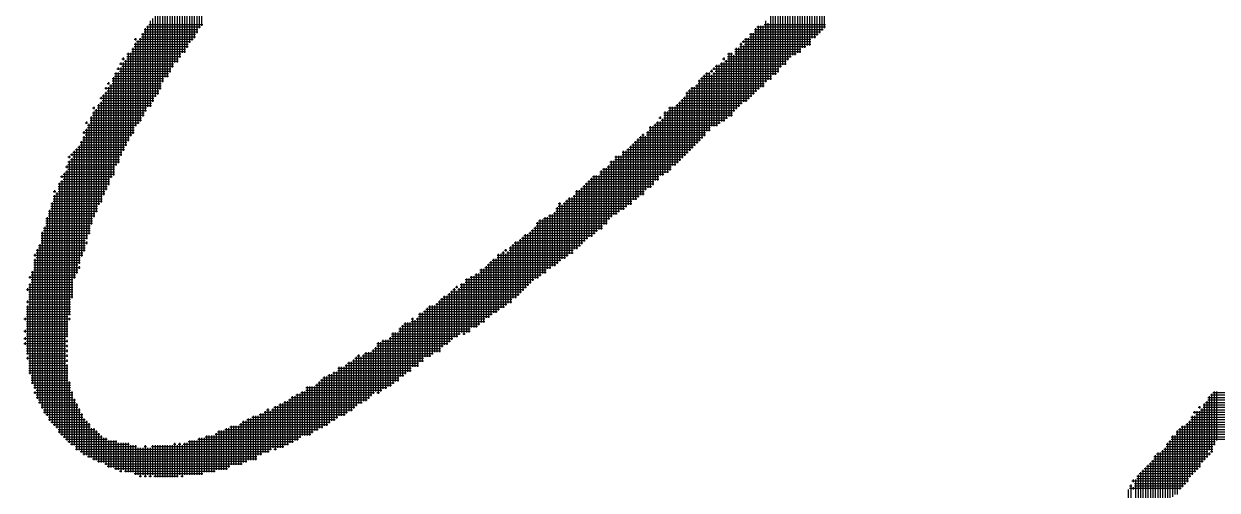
# Model space of a CAD drawing. Header units: feet. Extents: x 0 to 1079770, y 0 to 240000.
# Drawn here: x 970667 to 972181, y 13597 to 14188 of the extents above; entities that cross this region are included whole.
import ezdxf

# ---------------------------------------------------------------- set-up
doc = ezdxf.new("R2010")
doc.units = ezdxf.units.FT
doc.header["$LTSCALE"] = 2200
doc.header["$MEASUREMENT"] = 0
doc.layers.add('CX-MISC', color=2, linetype='CONTINUOUS')

msp = doc.modelspace()

# ---------------------------------------------------------------- linework, layer by layer
at = {"layer": 'CX-MISC'}
for p, q in [((970879.9, 14263.5), (970879.9, 14167.1)), ((970883, 14263.5), (970883, 14170.2)), ((970886.1, 14269.8), (970886.1, 14176.4)), ((970889.2, 14276), (970889.2, 14182.7)), ((970892.3, 14276), (970892.3, 14185.8)), ((971682.4, 14263.5), (971682.4, 14182.7)), ((970870.6, 14251.1), (970870.6, 14151.6)), ((970873.7, 14254.2), (970873.7, 14157.8)), ((970876.8, 14257.3), (970876.8, 14164)), ((971673.1, 14248), (971673.1, 14173.3)), ((971676.2, 14251.1), (971676.2, 14176.4)), ((971679.3, 14254.2), (971679.3, 14179.6)), ((970858.1, 14235.5), (970858.1, 14139.1)), ((970861.2, 14238.7), (970861.2, 14139.1)), ((970864.4, 14241.8), (970864.4, 14145.3)), ((970867.5, 14244.9), (970867.5, 14151.6)), ((971648.2, 14232.4), (971648.2, 14151.6)), ((971654.4, 14232.4), (971654.4, 14157.8)), ((971657.5, 14238.7), (971657.5, 14157.8)), ((971660.6, 14238.7), (971660.6, 14160.9)), ((971663.7, 14238.7), (971663.7, 14160.9)), ((971666.8, 14241.8), (971666.8, 14170.2)), ((971669.9, 14244.9), (971669.9, 14170.2)), ((970845.7, 14216.9), (970845.7, 14120.5)), ((970848.8, 14220), (970848.8, 14120.5)), ((970851.9, 14226.2), (970851.9, 14126.7)), ((970855, 14229.3), (970855, 14132.9)), ((971632.6, 14216.9), (971632.6, 14136)), ((971638.8, 14220), (971638.8, 14145.3)), ((971642, 14220), (971642, 14148.5)), ((971645.1, 14226.2), (971645.1, 14148.5)), ((971651.3, 14229.3), (971651.3, 14151.6)), ((970833.3, 14201.3), (970833.3, 14095.6)), ((970836.4, 14204.4), (970836.4, 14098.7)), ((970839.5, 14204.4), (970839.5, 14104.9)), ((970842.6, 14213.8), (970842.6, 14114.2)), ((971614, 14201.3), (971614, 14117.3)), ((971617.1, 14201.3), (971617.1, 14123.6)), ((971620.2, 14207.6), (971620.2, 14123.6)), ((971623.3, 14207.6), (971623.3, 14126.7)), ((971626.4, 14213.8), (971626.4, 14132.9)), ((971629.5, 14213.8), (971629.5, 14136)), ((971635.7, 14213.8), (971635.7, 14142.2)), ((970825.5, 14187.3), (970893.9, 14187.3)), ((970827, 14192), (970827, 14083.1)), ((970830.1, 14195.1), (970830.1, 14089.4)), ((971606.2, 14187.3), (971683.9, 14187.3)), ((971607.7, 14192), (971607.7, 14114.2)), ((971610.9, 14188.9), (971610.9, 14117.3)), ((970816.1, 14174.9), (970884.6, 14174.9)), ((970816.1, 14171.8), (970884.6, 14171.8)), ((970817.7, 14176.4), (970817.7, 14070.7)), ((970819.3, 14181.1), (970887.7, 14181.1)), ((970819.3, 14178), (970887.7, 14178)), ((970820.8, 14182.7), (970820.8, 14076.9)), ((970822.4, 14184.2), (970890.8, 14184.2)), ((970823.9, 14185.8), (970823.9, 14083.1)), ((971587.5, 14174.9), (971674.6, 14174.9)), ((971587.5, 14171.8), (971671.5, 14171.8)), ((971589.1, 14176.4), (971589.1, 14095.6)), ((971592.2, 14176.4), (971592.2, 14098.7)), ((971593.7, 14181.1), (971680.8, 14181.1)), ((971593.7, 14178), (971677.7, 14178)), ((971595.3, 14182.7), (971595.3, 14101.8)), ((971596.9, 14184.2), (971683.9, 14184.2)), ((971598.4, 14185.8), (971598.4, 14104.9)), ((971601.5, 14185.8), (971601.5, 14108)), ((971604.6, 14185.8), (971604.6, 14108)), ((970803.7, 14156.2), (970872.1, 14156.2)), ((970805.3, 14157.8), (970805.3, 14048.9)), ((970806.8, 14168.7), (970809.9, 14168.7)), ((970806.8, 14162.4), (970875.2, 14162.4)), ((970806.8, 14159.3), (970875.2, 14159.3)), ((970808.4, 14170.2), (970808.4, 14167.1)), ((970808.4, 14164), (970808.4, 14058.3)), ((970809.9, 14165.6), (970878.4, 14165.6)), ((970811.5, 14167.1), (970811.5, 14061.4)), ((970813, 14168.7), (970881.5, 14168.7)), ((970814.6, 14170.2), (970814.6, 14064.5)), ((971568.9, 14156.2), (971652.8, 14156.2)), ((971570.4, 14157.8), (971570.4, 14080)), ((971573.5, 14157.8), (971573.5, 14083.1)), ((971575.1, 14162.4), (971578.2, 14162.4)), ((971575.1, 14159.3), (971659.1, 14159.3)), ((971576.6, 14164), (971576.6, 14086.2)), ((971578.2, 14165.6), (971665.3, 14165.6)), ((971579.7, 14167.1), (971579.7, 14164)), ((971579.7, 14160.9), (971579.7, 14089.4)), ((971581.3, 14168.7), (971665.3, 14168.7)), ((971581.3, 14162.4), (971665.3, 14162.4)), ((971582.9, 14170.2), (971582.9, 14089.4)), ((971586, 14170.2), (971586, 14092.5)), ((970791.3, 14143.8), (970794.4, 14143.8)), ((970792.8, 14145.3), (970792.8, 14142.2)), ((970794.4, 14140.7), (970862.8, 14140.7)), ((970795.9, 14142.2), (970795.9, 14033.4)), ((970797.5, 14150), (970865.9, 14150)), ((970797.5, 14146.9), (970865.9, 14146.9)), ((970797.5, 14143.8), (970862.8, 14143.8)), ((970799, 14151.6), (970799, 14039.6)), ((970802.1, 14151.6), (970802.1, 14045.8)), ((970803.7, 14153.1), (970872.1, 14153.1)), ((971553.3, 14143.8), (971556.4, 14143.8)), ((971554.9, 14145.3), (971554.9, 14142.2)), ((971556.4, 14140.7), (971634.2, 14140.7)), ((971558, 14142.2), (971558, 14067.6)), ((971559.5, 14150), (971565.8, 14150)), ((971559.5, 14146.9), (971640.4, 14146.9)), ((971559.5, 14143.8), (971637.3, 14143.8)), ((971561.1, 14151.6), (971561.1, 14070.7)), ((971564.2, 14151.6), (971564.2, 14070.7)), ((971567.3, 14148.5), (971567.3, 14076.9)), ((971568.9, 14153.1), (971652.8, 14153.1)), ((971568.9, 14150), (971646.6, 14150)), ((970783.5, 14126.7), (970783.5, 14008.5)), ((970785, 14131.3), (970853.5, 14131.3)), ((970786.6, 14132.9), (970786.6, 14129.8)), ((970786.6, 14126.7), (970786.6, 14011.6)), ((970788.2, 14137.6), (970856.6, 14137.6)), ((970788.2, 14128.2), (970853.5, 14128.2)), ((970789.7, 14139.1), (970789.7, 14136)), ((970789.7, 14132.9), (970789.7, 14020.9)), ((970791.3, 14134.5), (970856.6, 14134.5)), ((970792.8, 14139.1), (970792.8, 14027.1)), ((971533.1, 14126.7), (971533.1, 14052)), ((971536.2, 14126.7), (971536.2, 14052)), ((971537.8, 14128.2), (971540.9, 14128.2)), ((971539.3, 14129.8), (971539.3, 14126.7)), ((971540.9, 14131.3), (971624.8, 14131.3)), ((971542.4, 14132.9), (971542.4, 14129.8)), ((971542.4, 14126.7), (971542.4, 14058.3)), ((971544, 14134.5), (971628, 14134.5)), ((971544, 14128.2), (971624.8, 14128.2)), ((971545.5, 14136), (971545.5, 14058.3)), ((971548.6, 14136), (971548.6, 14061.4)), ((971550.2, 14137.6), (971634.2, 14137.6)), ((971551.8, 14139.1), (971551.8, 14064.5)), ((971554.9, 14139.1), (971554.9, 14064.5)), ((970772.6, 14112.7), (970775.7, 14112.7)), ((970774.2, 14114.2), (970774.2, 14111.1)), ((970777.3, 14111.1), (970777.3, 13992.9)), ((970778.8, 14118.9), (970844.1, 14118.9)), ((970778.8, 14115.8), (970844.1, 14115.8)), ((970778.8, 14112.7), (970841, 14112.7)), ((970780.4, 14120.5), (970780.4, 13996)), ((970781.9, 14125.1), (970850.4, 14125.1)), ((970781.9, 14122), (970850.4, 14122)), ((971520.6, 14111.1), (971520.6, 14036.5)), ((971522.2, 14115.8), (971609.3, 14115.8)), ((971522.2, 14112.7), (971606.2, 14112.7)), ((971523.8, 14117.3), (971523.8, 14039.6)), ((971525.3, 14118.9), (971615.5, 14118.9)), ((971526.9, 14120.5), (971526.9, 14042.7)), ((971528.4, 14122), (971615.5, 14122)), ((971530, 14123.6), (971530, 14045.8)), ((971531.5, 14125.1), (971537.8, 14125.1)), ((971539.3, 14123.6), (971539.3, 14058.3)), ((971540.9, 14125.1), (971621.7, 14125.1)), ((970764.8, 14095.6), (970764.8, 14092.5)), ((970766.4, 14097.1), (970834.8, 14097.1)), ((970767.9, 14098.7), (970767.9, 13971.2)), ((970769.5, 14106.5), (970841, 14106.5)), ((970769.5, 14100.2), (970837.9, 14100.2)), ((970771, 14108), (970771, 14104.9)), ((970771, 14101.8), (970771, 13977.4)), ((970772.6, 14103.4), (970837.9, 14103.4)), ((970774.2, 14108), (970774.2, 13983.6)), ((970775.7, 14109.6), (970841, 14109.6)), ((971505.1, 14095.6), (971505.1, 14020.9)), ((971506.7, 14100.2), (971593.7, 14100.2)), ((971506.7, 14097.1), (971590.6, 14097.1)), ((971508.2, 14101.8), (971508.2, 14024)), ((971509.8, 14103.4), (971596.9, 14103.4)), ((971511.3, 14104.9), (971511.3, 14027.1)), ((971512.9, 14106.5), (971600, 14106.5)), ((971514.4, 14108), (971514.4, 14030.3)), ((971517.5, 14108), (971517.5, 14033.4)), ((971519.1, 14109.6), (971606.2, 14109.6)), ((970753.9, 14081.6), (970757, 14081.6)), ((970755.5, 14083.1), (970755.5, 14080)), ((970760.2, 14084.7), (970828.6, 14084.7)), ((970760.2, 14081.6), (970822.4, 14081.6)), ((970761.7, 14086.2), (970761.7, 13958.7)), ((970763.3, 14094), (970831.7, 14094)), ((970763.3, 14087.8), (970828.6, 14087.8)), ((970764.8, 14089.4), (970764.8, 13961.8)), ((970766.4, 14090.9), (970831.7, 14090.9)), ((971484.9, 14081.6), (971572, 14081.6)), ((971486.4, 14083.1), (971486.4, 14002.3)), ((971489.5, 14083.1), (971489.5, 14008.5)), ((971492.7, 14083.1), (971492.7, 14008.5)), ((971494.2, 14084.7), (971575.1, 14084.7)), ((971495.8, 14086.2), (971495.8, 14011.6)), ((971497.3, 14087.8), (971578.2, 14087.8)), ((971498.9, 14089.4), (971498.9, 14014.7)), ((971500.4, 14090.9), (971584.4, 14090.9)), ((971502, 14092.5), (971502, 14017.8)), ((971503.5, 14094), (971587.5, 14094)), ((970750.8, 14069.1), (970816.1, 14069.1)), ((970750.8, 14066), (970816.1, 14066)), ((970752.4, 14070.7), (970752.4, 13933.8)), ((970753.9, 14075.4), (970819.3, 14075.4)), ((970753.9, 14072.2), (970819.3, 14072.2)), ((970755.5, 14076.9), (970755.5, 13943.2)), ((970757, 14078.5), (970822.4, 14078.5)), ((970758.6, 14080), (970758.6, 13949.4)), ((971472.4, 14069.1), (971475.5, 14069.1)), ((971474, 14070.7), (971474, 14067.6)), ((971475.5, 14066), (971556.4, 14066)), ((971477.1, 14067.6), (971477.1, 13996)), ((971478.7, 14075.4), (971565.8, 14075.4)), ((971478.7, 14072.2), (971565.8, 14072.2)), ((971478.7, 14069.1), (971559.5, 14069.1)), ((971480.2, 14076.9), (971480.2, 13999.2)), ((971483.3, 14076.9), (971483.3, 13999.2)), ((971484.9, 14078.5), (971568.9, 14078.5)), ((970741.5, 14050.5), (970806.8, 14050.5)), ((970743, 14052), (970743, 14048.9)), ((970744.6, 14062.9), (970747.7, 14062.9)), ((970744.6, 14053.6), (970806.8, 14053.6)), ((970746.2, 14064.5), (970746.2, 14061.4)), ((970746.2, 14055.1), (970746.2, 13915.2)), ((970747.7, 14059.8), (970809.9, 14059.8)), ((970747.7, 14056.7), (970806.8, 14056.7)), ((970749.3, 14061.4), (970749.3, 13921.4)), ((970750.8, 14062.9), (970813, 14062.9)), ((971456.9, 14050.5), (971531.5, 14050.5)), ((971458.4, 14052), (971458.4, 13980.5)), ((971460, 14056.7), (971537.8, 14056.7)), ((971460, 14053.6), (971537.8, 14053.6)), ((971461.6, 14058.3), (971461.6, 13980.5)), ((971464.7, 14058.3), (971464.7, 13983.6)), ((971466.2, 14059.8), (971547.1, 14059.8)), ((971467.8, 14061.4), (971467.8, 13989.8)), ((971469.3, 14062.9), (971550.2, 14062.9)), ((971470.9, 14064.5), (971470.9, 13989.8)), ((971474, 14064.5), (971474, 13996)), ((970738.4, 14038), (970797.5, 14038)), ((970738.4, 14034.9), (970797.5, 14034.9)), ((970739.9, 14039.6), (970739.9, 13893.4)), ((970741.5, 14044.3), (970800.6, 14044.3)), ((970741.5, 14041.1), (970800.6, 14041.1)), ((970743, 14045.8), (970743, 13899.6)), ((970744.6, 14047.4), (970803.7, 14047.4)), ((971438.2, 14034.9), (971519.1, 14034.9)), ((971439.8, 14036.5), (971439.8, 13964.9)), ((971441.3, 14038), (971522.2, 14038)), ((971442.9, 14039.6), (971442.9, 13964.9)), ((971444.4, 14041.1), (971525.3, 14041.1)), ((971446, 14042.7), (971446, 13968)), ((971447.6, 14044.3), (971528.4, 14044.3)), ((971449.1, 14045.8), (971449.1, 13971.2)), ((971450.7, 14047.4), (971453.8, 14047.4)), ((971452.2, 14048.9), (971452.2, 13971.2)), ((971455.3, 14045.8), (971455.3, 13977.4)), ((971456.9, 14047.4), (971531.5, 14047.4)), ((970724.4, 14020.9), (970724.4, 14017.8)), ((970725.9, 14022.5), (970791.3, 14022.5)), ((970727.5, 14024), (970727.5, 14020.9)), ((970729.1, 14025.6), (970791.3, 14025.6)), ((970730.6, 14027.1), (970730.6, 13865.4)), ((970732.2, 14028.7), (970794.4, 14028.7)), ((970733.7, 14030.3), (970733.7, 13871.6)), ((970735.3, 14031.8), (970794.4, 14031.8)), ((970736.8, 14033.4), (970736.8, 13884.1)), ((971418, 14020.9), (971418, 13946.3)), ((971421.1, 14020.9), (971421.1, 13949.4)), ((971424.2, 14020.9), (971424.2, 13952.5)), ((971425.8, 14025.6), (971509.8, 14025.6)), ((971425.8, 14022.5), (971506.7, 14022.5)), ((971427.3, 14027.1), (971427.3, 13952.5)), ((971430.4, 14027.1), (971430.4, 13955.6)), ((971432, 14028.7), (971512.9, 14028.7)), ((971433.6, 14030.3), (971433.6, 13958.7)), ((971435.1, 14031.8), (971516, 14031.8)), ((971436.7, 14033.4), (971436.7, 13958.7)), ((970719.7, 14006.9), (970781.9, 14006.9)), ((970721.3, 14008.5), (970721.3, 14005.4)), ((970722.8, 14019.4), (970725.9, 14019.4)), ((970722.8, 14013.2), (970788.2, 14013.2)), ((970722.8, 14010), (970785, 14010)), ((970724.4, 14014.7), (970724.4, 13818.8)), ((970725.9, 14016.3), (970788.2, 14016.3)), ((970727.5, 14017.8), (970727.5, 13840.5)), ((970729.1, 14019.4), (970788.2, 14019.4)), ((971402.5, 14005.4), (971402.5, 13933.8)), ((971405.6, 14005.4), (971405.6, 13933.8)), ((971407.1, 14006.9), (971488, 14006.9)), ((971408.7, 14008.5), (971408.7, 13940.1)), ((971410.2, 14013.2), (971497.3, 14013.2)), ((971410.2, 14010), (971494.2, 14010)), ((971411.8, 14014.7), (971411.8, 13943.2)), ((971414.9, 14014.7), (971414.9, 13946.3)), ((971416.5, 14019.4), (971503.5, 14019.4)), ((971416.5, 14016.3), (971500.4, 14016.3)), ((970713.5, 13994.5), (970778.8, 13994.5)), ((970715.1, 13996), (970715.1, 13992.9)), ((970715.1, 13989.8), (970715.1, 13666.3)), ((970716.6, 13997.6), (970781.9, 13997.6)), ((970716.6, 13991.4), (970775.7, 13991.4)), ((970718.2, 13999.2), (970718.2, 13663.2)), ((970719.7, 14000.7), (970781.9, 14000.7)), ((970721.3, 14002.3), (970721.3, 13790.8)), ((970722.8, 14003.8), (970781.9, 14003.8)), ((971383.8, 13989.8), (971383.8, 13918.3)), ((971385.3, 13991.4), (971472.4, 13991.4)), ((971386.9, 13992.9), (971386.9, 13918.3)), ((971388.5, 13994.5), (971472.4, 13994.5)), ((971390, 13996), (971390, 13921.4)), ((971393.1, 13996), (971393.1, 13924.5)), ((971396.2, 13996), (971396.2, 13927.6)), ((971397.8, 14000.7), (971484.9, 14000.7)), ((971397.8, 13997.6), (971478.7, 13997.6)), ((971399.3, 14002.3), (971399.3, 13927.6)), ((971400.9, 14003.8), (971488, 14003.8)), ((970704.2, 13975.8), (970707.3, 13975.8)), ((970705.7, 13977.4), (970705.7, 13974.3)), ((970708.8, 13974.3), (970708.8, 13675.7)), ((970710.4, 13985.2), (970775.7, 13985.2)), ((970710.4, 13982), (970772.6, 13982)), ((970710.4, 13978.9), (970772.6, 13978.9)), ((970710.4, 13975.8), (970769.5, 13975.8)), ((970711.9, 13986.7), (970711.9, 13669.5)), ((970713.5, 13988.3), (970775.7, 13988.3)), ((971366.7, 13975.8), (971453.8, 13975.8)), ((971368.2, 13977.4), (971368.2, 13902.7)), ((971371.4, 13977.4), (971371.4, 13905.8)), ((971372.9, 13978.9), (971456.9, 13978.9)), ((971374.5, 13980.5), (971374.5, 13909)), ((971376, 13982), (971463.1, 13982)), ((971377.6, 13983.6), (971377.6, 13912.1)), ((971379.1, 13985.2), (971466.2, 13985.2)), ((971380.7, 13986.7), (971380.7, 13915.2)), ((971382.2, 13988.3), (971466.2, 13988.3)), ((970701.1, 13960.3), (970763.3, 13960.3)), ((970702.6, 13961.8), (970702.6, 13681.9)), ((970704.2, 13969.6), (970766.4, 13969.6)), ((970704.2, 13966.5), (970766.4, 13966.5)), ((970704.2, 13963.4), (970766.4, 13963.4)), ((970705.7, 13971.2), (970705.7, 13678.8)), ((970707.3, 13972.7), (970769.5, 13972.7)), ((971344.9, 13960.3), (971348, 13960.3)), ((971346.5, 13961.8), (971346.5, 13887.2)), ((971351.1, 13960.3), (971438.2, 13960.3)), ((971352.7, 13961.8), (971352.7, 13890.3)), ((971354.2, 13963.4), (971438.2, 13963.4)), ((971355.8, 13964.9), (971355.8, 13893.4)), ((971357.4, 13966.5), (971444.4, 13966.5)), ((971358.9, 13968), (971358.9, 13896.5)), ((971362, 13968), (971362, 13896.5)), ((971363.6, 13969.6), (971447.6, 13969.6)), ((971365.1, 13971.2), (971365.1, 13902.7)), ((971366.7, 13972.7), (971453.8, 13972.7)), ((970697.9, 13950.9), (970760.2, 13950.9)), ((970697.9, 13947.8), (970757, 13947.8)), ((970697.9, 13944.7), (970757, 13944.7)), ((970699.5, 13952.5), (970699.5, 13685)), ((970701.1, 13957.2), (970760.2, 13957.2)), ((970701.1, 13954.1), (970760.2, 13954.1)), ((971332.5, 13944.7), (971413.3, 13944.7)), ((971334, 13946.3), (971334, 13877.8)), ((971337.1, 13946.3), (971337.1, 13881)), ((971338.7, 13947.8), (971419.6, 13947.8)), ((971340.2, 13949.4), (971340.2, 13881)), ((971341.8, 13954.1), (971428.9, 13954.1)), ((971341.8, 13950.9), (971422.7, 13950.9)), ((971343.4, 13955.6), (971343.4, 13884.1)), ((971344.9, 13957.2), (971432, 13957.2)), ((971349.6, 13958.7), (971349.6, 13890.3)), ((970691.7, 13929.2), (970750.8, 13929.2)), ((970693.3, 13930.7), (970693.3, 13694.3)), ((970694.8, 13941.6), (970753.9, 13941.6)), ((970694.8, 13938.5), (970753.9, 13938.5)), ((970694.8, 13935.4), (970753.9, 13935.4)), ((970694.8, 13932.3), (970750.8, 13932.3)), ((970696.4, 13943.2), (970696.4, 13691.2)), ((971313.8, 13929.2), (971400.9, 13929.2)), ((971315.4, 13930.7), (971315.4, 13865.4)), ((971316.9, 13935.4), (971407.1, 13935.4)), ((971316.9, 13932.3), (971400.9, 13932.3)), ((971318.5, 13936.9), (971318.5, 13865.4)), ((971320, 13938.5), (971407.1, 13938.5)), ((971321.6, 13940.1), (971321.6, 13868.5)), ((971324.7, 13940.1), (971324.7, 13871.6)), ((971326.2, 13941.6), (971410.2, 13941.6)), ((971327.8, 13943.2), (971327.8, 13871.6)), ((971330.9, 13943.2), (971330.9, 13877.8)), ((970688.6, 13922.9), (970750.8, 13922.9)), ((970688.6, 13919.8), (970747.7, 13919.8)), ((970688.6, 13916.7), (970747.7, 13916.7)), ((970688.6, 13913.6), (970744.6, 13913.6)), ((970690.2, 13924.5), (970690.2, 13700.6)), ((970691.7, 13926.1), (970750.8, 13926.1)), ((971295.1, 13913.6), (971379.1, 13913.6)), ((971296.7, 13915.2), (971296.7, 13846.7)), ((971298.3, 13916.7), (971382.2, 13916.7)), ((971299.8, 13918.3), (971299.8, 13849.9)), ((971301.4, 13919.8), (971388.5, 13919.8)), ((971302.9, 13921.4), (971302.9, 13853)), ((971306, 13921.4), (971306, 13856.1)), ((971307.6, 13922.9), (971391.6, 13922.9)), ((971309.1, 13924.5), (971309.1, 13859.2)), ((971310.7, 13926.1), (971394.7, 13926.1)), ((971312.3, 13927.6), (971312.3, 13862.3)), ((970682.4, 13901.2), (970744.6, 13901.2)), ((970684, 13902.7), (970684, 13713)), ((970685.5, 13907.4), (970744.6, 13907.4)), ((970685.5, 13904.3), (970744.6, 13904.3)), ((970687.1, 13909), (970687.1, 13706.8)), ((970688.6, 13910.5), (970747.7, 13910.5)), ((970746.2, 13912.1), (970746.2, 13909)), ((971274.9, 13899.6), (971274.9, 13828.1)), ((971276.5, 13901.2), (971279.6, 13901.2)), ((971278, 13902.7), (971278, 13899.6)), ((971281.1, 13899.6), (971281.1, 13834.3)), ((971282.7, 13904.3), (971369.8, 13904.3)), ((971282.7, 13901.2), (971363.6, 13901.2)), ((971284.3, 13905.8), (971284.3, 13834.3)), ((971285.8, 13907.4), (971372.9, 13907.4)), ((971287.4, 13909), (971287.4, 13840.5)), ((971288.9, 13910.5), (971376, 13910.5)), ((971290.5, 13912.1), (971290.5, 13840.5)), ((971293.6, 13912.1), (971293.6, 13843.6)), ((970679.3, 13895), (970741.5, 13895)), ((970679.3, 13888.7), (970738.4, 13888.7)), ((970679.3, 13885.6), (970738.4, 13885.6)), ((970680.8, 13896.5), (970680.8, 13893.4)), ((970680.8, 13890.3), (970680.8, 13725.4)), ((970682.4, 13898.1), (970741.5, 13898.1)), ((970682.4, 13891.8), (970738.4, 13891.8)), ((971256.3, 13884.1), (971256.3, 13815.6)), ((971257.8, 13885.6), (971344.9, 13885.6)), ((971259.4, 13887.2), (971259.4, 13818.8)), ((971260.9, 13888.7), (971348, 13888.7)), ((971262.5, 13890.3), (971262.5, 13821.9)), ((971265.6, 13890.3), (971265.6, 13821.9)), ((971267.2, 13895), (971357.4, 13895)), ((971267.2, 13891.8), (971354.2, 13891.8)), ((971268.7, 13896.5), (971268.7, 13825)), ((971271.8, 13896.5), (971271.8, 13828.1)), ((971273.4, 13898.1), (971276.5, 13898.1)), ((971278, 13896.5), (971278, 13831.2)), ((971279.6, 13898.1), (971363.6, 13898.1)), ((970674.6, 13868.5), (970674.6, 13865.4)), ((970676.2, 13873.2), (970735.3, 13873.2)), ((970676.2, 13870.1), (970732.2, 13870.1)), ((970677.7, 13874.7), (970677.7, 13731.7)), ((970679.3, 13882.5), (970735.3, 13882.5)), ((970679.3, 13879.4), (970738.4, 13879.4)), ((970679.3, 13876.3), (970735.3, 13876.3)), ((970736.8, 13881), (970736.8, 13877.8)), ((971234.5, 13868.5), (971234.5, 13803.2)), ((971237.6, 13868.5), (971237.6, 13803.2)), ((971239.2, 13870.1), (971323.1, 13870.1)), ((971240.7, 13871.6), (971240.7, 13803.2)), ((971243.8, 13871.6), (971243.8, 13806.3)), ((971245.4, 13876.3), (971329.4, 13876.3)), ((971245.4, 13873.2), (971329.4, 13873.2)), ((971246.9, 13877.8), (971246.9, 13809.4)), ((971250, 13877.8), (971250, 13809.4)), ((971251.6, 13879.4), (971335.6, 13879.4)), ((971253.2, 13881), (971253.2, 13815.6)), ((971254.7, 13882.5), (971341.8, 13882.5)), ((970673.1, 13867), (970732.2, 13867)), ((970673.1, 13857.6), (970729.1, 13857.6)), ((970673.1, 13854.5), (970729.1, 13854.5)), ((970674.6, 13859.2), (970674.6, 13744.1)), ((970676.2, 13863.9), (970729.1, 13863.9)), ((970676.2, 13860.7), (970729.1, 13860.7)), ((971214.3, 13854.5), (971217.4, 13854.5)), ((971215.8, 13856.1), (971215.8, 13853)), ((971220.5, 13857.6), (971307.6, 13857.6)), ((971220.5, 13854.5), (971304.5, 13854.5)), ((971222.1, 13859.2), (971222.1, 13797)), ((971225.2, 13859.2), (971225.2, 13793.9)), ((971226.7, 13863.9), (971313.8, 13863.9)), ((971226.7, 13860.7), (971310.7, 13860.7)), ((971228.3, 13865.4), (971228.3, 13797)), ((971231.4, 13865.4), (971231.4, 13797)), ((971232.9, 13867), (971320, 13867)), ((970670, 13851.4), (970729.1, 13851.4)), ((970671.5, 13853), (970671.5, 13849.9)), ((970673.1, 13848.3), (970729.1, 13848.3)), ((970673.1, 13845.2), (970729.1, 13845.2)), ((970673.1, 13842.1), (970729.1, 13842.1)), ((970673.1, 13839), (970725.9, 13839)), ((971195.6, 13839), (971285.8, 13839)), ((971197.2, 13840.5), (971197.2, 13778.3)), ((971198.7, 13842.1), (971292, 13842.1)), ((971200.3, 13843.6), (971200.3, 13781.4)), ((971203.4, 13843.6), (971203.4, 13781.4)), ((971204.9, 13845.2), (971295.1, 13845.2)), ((971206.5, 13846.7), (971206.5, 13784.5)), ((971208.1, 13848.3), (971298.3, 13848.3)), ((971209.6, 13849.9), (971209.6, 13787.6)), ((971211.2, 13851.4), (971214.3, 13851.4)), ((971212.7, 13853), (971212.7, 13790.8)), ((971215.8, 13849.9), (971215.8, 13790.8)), ((971217.4, 13851.4), (971301.4, 13851.4)), ((971218.9, 13853), (971218.9, 13793.9)), ((970670, 13835.9), (970725.9, 13835.9)), ((970670, 13829.6), (970725.9, 13829.6)), ((970670, 13826.5), (970725.9, 13826.5)), ((970670, 13823.4), (970725.9, 13823.4)), ((970671.5, 13837.4), (970671.5, 13834.3)), ((970671.5, 13831.2), (970671.5, 13769)), ((970673.1, 13832.7), (970725.9, 13832.7)), ((971173.8, 13823.4), (971267.2, 13823.4)), ((971175.4, 13825), (971175.4, 13765.9)), ((971177, 13826.5), (971270.3, 13826.5)), ((971178.5, 13828.1), (971178.5, 13765.9)), ((971180.1, 13829.6), (971276.5, 13829.6)), ((971181.6, 13831.2), (971181.6, 13765.9)), ((971184.7, 13831.2), (971184.7, 13769)), ((971187.8, 13831.2), (971187.8, 13772.1)), ((971189.4, 13832.7), (971279.6, 13832.7)), ((971190.9, 13834.3), (971190.9, 13772.1)), ((971192.5, 13835.9), (971285.8, 13835.9)), ((971194.1, 13837.4), (971194.1, 13772.1)), ((970666.8, 13814.1), (970725.9, 13814.1)), ((970668.4, 13815.6), (970668.4, 13812.5)), ((970670, 13820.3), (970725.9, 13820.3)), ((970670, 13817.2), (970722.8, 13817.2)), ((970670, 13811), (970722.8, 13811)), ((970670, 13807.9), (970722.8, 13807.9)), ((970724.4, 13815.6), (970724.4, 13812.5)), ((971149, 13807.9), (971245.4, 13807.9)), ((971150.5, 13809.4), (971150.5, 13744.1)), ((971153.6, 13809.4), (971153.6, 13747.2)), ((971156.7, 13809.4), (971156.7, 13747.2)), ((971158.3, 13814.1), (971161.4, 13814.1)), ((971158.3, 13811), (971251.6, 13811)), ((971159.8, 13815.6), (971159.8, 13753.4)), ((971163, 13812.5), (971163, 13753.4)), ((971164.5, 13814.1), (971251.6, 13814.1)), ((971166.1, 13815.6), (971166.1, 13753.4)), ((971167.6, 13820.3), (971260.9, 13820.3)), ((971167.6, 13817.2), (971257.8, 13817.2)), ((971169.2, 13821.9), (971169.2, 13759.7)), ((971172.3, 13821.9), (971172.3, 13759.7)), ((970666.8, 13798.5), (970722.8, 13798.5)), ((970668.4, 13800.1), (970668.4, 13797)), ((970670, 13804.8), (970722.8, 13804.8)), ((970670, 13801.6), (970722.8, 13801.6)), ((970670, 13795.4), (970722.8, 13795.4)), ((971133.4, 13795.4), (971220.5, 13795.4)), ((971135, 13797), (971135, 13731.7)), ((971138.1, 13797), (971138.1, 13734.8)), ((971141.2, 13797), (971141.2, 13734.8)), ((971142.7, 13801.6), (971232.9, 13801.6)), ((971142.7, 13798.5), (971232.9, 13798.5)), ((971144.3, 13803.2), (971144.3, 13741)), ((971145.8, 13804.8), (971242.3, 13804.8)), ((971147.4, 13806.3), (971147.4, 13741)), ((971223.6, 13795.4), (971226.7, 13795.4)), ((970666.8, 13789.2), (970719.7, 13789.2)), ((970666.8, 13783), (970719.7, 13783)), ((970668.4, 13790.8), (970668.4, 13787.6)), ((970668.4, 13784.5), (970668.4, 13781.4)), ((970670, 13792.3), (970722.8, 13792.3)), ((970670, 13786.1), (970722.8, 13786.1)), ((970670, 13779.9), (970722.8, 13779.9)), ((970721.3, 13787.6), (970721.3, 13784.5)), ((970721.3, 13781.4), (970721.3, 13778.3)), ((971113.2, 13778.3), (971113.2, 13722.3)), ((971114.7, 13783), (971204.9, 13783)), ((971114.7, 13779.9), (971198.7, 13779.9)), ((971116.3, 13784.5), (971116.3, 13719.2)), ((971119.4, 13784.5), (971119.4, 13722.3)), ((971121, 13786.1), (971208.1, 13786.1)), ((971122.5, 13787.6), (971122.5, 13725.4)), ((971125.6, 13787.6), (971125.6, 13725.4)), ((971128.7, 13787.6), (971128.7, 13728.5)), ((971130.3, 13789.2), (971211.2, 13789.2)), ((971131.8, 13790.8), (971131.8, 13728.5)), ((971133.4, 13792.3), (971217.4, 13792.3)), ((970670, 13776.8), (970719.7, 13776.8)), ((970670, 13773.6), (970722.8, 13773.6)), ((970670, 13770.5), (970719.7, 13770.5)), ((970670, 13764.3), (970719.7, 13764.3)), ((970671.5, 13765.9), (970671.5, 13762.8)), ((970673.1, 13767.4), (970722.8, 13767.4)), ((970721.3, 13775.2), (970721.3, 13772.1)), ((970721.3, 13769), (970721.3, 13765.9)), ((970721.3, 13762.8), (970721.3, 13759.7)), ((971085.2, 13762.8), (971085.2, 13700.6)), ((971086.7, 13764.3), (971173.8, 13764.3)), ((971088.3, 13765.9), (971088.3, 13703.7)), ((971089.9, 13767.4), (971093, 13767.4)), ((971091.4, 13769), (971091.4, 13706.8)), ((971094.5, 13765.9), (971094.5, 13706.8)), ((971096.1, 13767.4), (971183.2, 13767.4)), ((971097.6, 13769), (971097.6, 13709.9)), ((971099.2, 13770.5), (971186.3, 13770.5)), ((971100.7, 13772.1), (971100.7, 13709.9)), ((971103.9, 13772.1), (971103.9, 13713)), ((971107, 13772.1), (971107, 13716.1)), ((971108.5, 13773.6), (971195.6, 13773.6)), ((971110.1, 13775.2), (971110.1, 13719.2)), ((971111.6, 13776.8), (971195.6, 13776.8)), ((970673.1, 13761.2), (970722.8, 13761.2)), ((970673.1, 13758.1), (970719.7, 13758.1)), ((970673.1, 13755), (970722.8, 13755)), ((970673.1, 13751.9), (970722.8, 13751.9)), ((970673.1, 13748.8), (970722.8, 13748.8)), ((970721.3, 13756.5), (970721.3, 13660.1)), ((971060.3, 13747.2), (971060.3, 13685)), ((971063.4, 13747.2), (971063.4, 13688.1)), ((971065, 13751.9), (971158.3, 13751.9)), ((971065, 13748.8), (971158.3, 13748.8)), ((971066.5, 13753.4), (971066.5, 13691.2)), ((971069.6, 13753.4), (971069.6, 13691.2)), ((971072.8, 13753.4), (971072.8, 13691.2)), ((971074.3, 13755), (971167.6, 13755)), ((971075.9, 13756.5), (971075.9, 13694.3)), ((971077.4, 13758.1), (971167.6, 13758.1)), ((971079, 13759.7), (971079, 13697.4)), ((971082.1, 13759.7), (971082.1, 13697.4)), ((971083.6, 13761.2), (971173.8, 13761.2)), ((970673.1, 13745.7), (970722.8, 13745.7)), ((970676.2, 13742.5), (970722.8, 13742.5)), ((970676.2, 13739.4), (970722.8, 13739.4)), ((970676.2, 13736.3), (970722.8, 13736.3)), ((970676.2, 13733.2), (970725.9, 13733.2)), ((970724.4, 13734.8), (970724.4, 13657)), ((971040.1, 13733.2), (971136.5, 13733.2)), ((971041.6, 13734.8), (971041.6, 13675.7)), ((971043.2, 13736.3), (971142.7, 13736.3)), ((971044.8, 13737.9), (971044.8, 13675.7)), ((971046.3, 13739.4), (971142.7, 13739.4)), ((971047.9, 13741), (971047.9, 13678.8)), ((971051, 13741), (971051, 13678.8)), ((971052.5, 13742.5), (971149, 13742.5)), ((971054.1, 13744.1), (971054.1, 13681.9)), ((971057.2, 13744.1), (971057.2, 13685)), ((971058.8, 13745.7), (971152.1, 13745.7)), ((970679.3, 13730.1), (970725.9, 13730.1)), ((970679.3, 13727), (970725.9, 13727)), ((970679.3, 13720.8), (970729.1, 13720.8)), ((970680.8, 13722.3), (970680.8, 13719.2)), ((970682.4, 13723.9), (970725.9, 13723.9)), ((970682.4, 13717.7), (970729.1, 13717.7)), ((970727.5, 13722.3), (970727.5, 13653.9)), ((971012.1, 13717.7), (971108.5, 13717.7)), ((971013.7, 13719.2), (971013.7, 13660.1)), ((971016.8, 13719.2), (971016.8, 13663.2)), ((971018.3, 13720.8), (971111.6, 13720.8)), ((971019.9, 13722.3), (971019.9, 13666.3)), ((971023, 13722.3), (971023, 13666.3)), ((971024.5, 13727), (971127.2, 13727)), ((971024.5, 13723.9), (971121, 13723.9)), ((971026.1, 13728.5), (971026.1, 13666.3)), ((971029.2, 13728.5), (971029.2, 13666.3)), ((971032.3, 13728.5), (971032.3, 13669.5)), ((971035.4, 13728.5), (971035.4, 13672.6)), ((971037, 13730.1), (971133.4, 13730.1)), ((971038.5, 13731.7), (971038.5, 13672.6)), ((971114.7, 13720.8), (971117.9, 13720.8)), ((972172.3, 13717.7), (972240.7, 13717.7)), ((972173.8, 13719.2), (972173.8, 13644.6)), ((972175.4, 13720.8), (972246.9, 13720.8)), ((972176.9, 13722.3), (972176.9, 13653.9)), ((972180.1, 13722.3), (972180.1, 13660.1)), ((970682.4, 13714.6), (970729.1, 13714.6)), ((970685.5, 13711.4), (970732.2, 13711.4)), ((970685.5, 13708.3), (970732.2, 13708.3)), ((970688.6, 13705.2), (970735.3, 13705.2)), ((970688.6, 13702.1), (970735.3, 13702.1)), ((970730.6, 13713), (970730.6, 13653.9)), ((970733.7, 13706.8), (970733.7, 13647.7)), ((970984.1, 13702.1), (971086.7, 13702.1)), ((970985.7, 13703.7), (970985.7, 13647.7)), ((970988.8, 13703.7), (970988.8, 13650.8)), ((970990.3, 13705.2), (971089.9, 13705.2)), ((970991.9, 13706.8), (970991.9, 13650.8)), ((970995, 13706.8), (970995, 13650.8)), ((970996.5, 13708.3), (971096.1, 13708.3)), ((970998.1, 13709.9), (970998.1, 13653.9)), ((971001.2, 13709.9), (971001.2, 13653.9)), ((971002.8, 13711.4), (971102.3, 13711.4)), ((971004.3, 13713), (971004.3, 13657)), ((971005.9, 13714.6), (971105.4, 13714.6)), ((971007.4, 13716.1), (971007.4, 13657)), ((971010.5, 13716.1), (971010.5, 13660.1)), ((972156.7, 13702.1), (972159.8, 13702.1)), ((972158.3, 13703.7), (972158.3, 13700.6)), ((972162.9, 13705.2), (972231.4, 13705.2)), ((972162.9, 13702.1), (972218.9, 13702.1)), ((972164.5, 13706.8), (972164.5, 13635.2)), ((972166.1, 13708.3), (972231.4, 13708.3)), ((972167.6, 13709.9), (972167.6, 13638.3)), ((972169.2, 13714.6), (972237.6, 13714.6)), ((972169.2, 13711.4), (972234.5, 13711.4)), ((972170.7, 13716.1), (972170.7, 13647.7)), ((970691.7, 13699), (970738.4, 13699)), ((970691.7, 13695.9), (970738.4, 13695.9)), ((970694.8, 13692.8), (970741.5, 13692.8)), ((970697.9, 13689.7), (970741.5, 13689.7)), ((970697.9, 13686.6), (970744.6, 13686.6)), ((970736.8, 13700.6), (970736.8, 13647.7)), ((970739.9, 13694.3), (970739.9, 13644.6)), ((970743, 13688.1), (970743, 13641.5)), ((970949.9, 13686.6), (971061.9, 13686.6)), ((970951.4, 13688.1), (970951.4, 13635.2)), ((970954.6, 13688.1), (970954.6, 13635.2)), ((970956.1, 13689.7), (971065, 13689.7)), ((970957.7, 13691.2), (970957.7, 13635.2)), ((970960.8, 13691.2), (970960.8, 13635.2)), ((970963.9, 13691.2), (970963.9, 13641.5)), ((970965.4, 13692.8), (971074.3, 13692.8)), ((970967, 13694.3), (970967, 13641.5)), ((970970.1, 13694.3), (970970.1, 13644.6)), ((970971.7, 13695.9), (971077.4, 13695.9)), ((970973.2, 13697.4), (970973.2, 13644.6)), ((970974.8, 13699), (970977.9, 13699)), ((970976.3, 13700.6), (970976.3, 13644.6)), ((970979.4, 13697.4), (970979.4, 13647.7)), ((970981, 13699), (971083.6, 13699)), ((970982.6, 13700.6), (970982.6, 13650.8)), ((972147.4, 13689.7), (972206.5, 13689.7)), ((972147.4, 13686.6), (972212.7, 13686.6)), ((972149, 13691.2), (972149, 13616.6)), ((972150.5, 13695.9), (972218.9, 13695.9)), ((972152.1, 13697.4), (972152.1, 13694.3)), ((972152.1, 13691.2), (972152.1, 13619.7)), ((972153.6, 13692.8), (972218.9, 13692.8)), ((972155.2, 13697.4), (972155.2, 13622.8)), ((972158.3, 13697.4), (972158.3, 13625.9)), ((972159.8, 13699), (972225.2, 13699)), ((972161.4, 13700.6), (972161.4, 13632.1)), ((970701.1, 13683.4), (970747.7, 13683.4)), ((970704.2, 13680.3), (970750.8, 13680.3)), ((970707.3, 13677.2), (970750.8, 13677.2)), ((970710.4, 13674.1), (970757, 13674.1)), ((970746.2, 13685), (970746.2, 13641.5)), ((970749.3, 13681.9), (970749.3, 13638.3)), ((970752.4, 13675.7), (970752.4, 13638.3)), ((970755.5, 13675.7), (970755.5, 13635.2)), ((970758.6, 13672.6), (970758.6, 13635.2)), ((970914.1, 13672.6), (970914.1, 13622.8)), ((970917.2, 13672.6), (970917.2, 13622.8)), ((970920.3, 13672.6), (970920.3, 13622.8)), ((970921.9, 13674.1), (971040.1, 13674.1)), ((970923.5, 13675.7), (970923.5, 13622.8)), ((970926.6, 13675.7), (970926.6, 13625.9)), ((970928.1, 13677.2), (971046.3, 13677.2)), ((970929.7, 13678.8), (970929.7, 13629)), ((970932.8, 13678.8), (970932.8, 13629)), ((970935.9, 13678.8), (970935.9, 13629)), ((970939, 13678.8), (970939, 13629)), ((970940.6, 13680.3), (971052.5, 13680.3)), ((970942.1, 13681.9), (970942.1, 13629)), ((970943.7, 13683.4), (971055.6, 13683.4)), ((970945.2, 13685), (970945.2, 13632.1)), ((970948.3, 13685), (970948.3, 13632.1)), ((972130.3, 13672.6), (972130.3, 13591.7)), ((972131.8, 13674.1), (972194.1, 13674.1)), ((972133.4, 13675.7), (972133.4, 13597.9)), ((972135, 13677.2), (972197.2, 13677.2)), ((972136.5, 13678.8), (972136.5, 13601)), ((972139.6, 13678.8), (972139.6, 13604.1)), ((972141.2, 13680.3), (972206.5, 13680.3)), ((972142.7, 13681.9), (972142.7, 13607.2)), ((972144.3, 13683.4), (972209.6, 13683.4)), ((972145.8, 13685), (972145.8, 13613.5)), ((970710.4, 13671), (970760.2, 13671)), ((970713.5, 13667.9), (970763.3, 13667.9)), ((970716.6, 13664.8), (970766.4, 13664.8)), ((970719.7, 13661.7), (970772.6, 13661.7)), ((970722.8, 13658.6), (970785, 13658.6)), ((970761.7, 13669.5), (970761.7, 13632.1)), ((970764.8, 13666.3), (970764.8, 13632.1)), ((970767.9, 13663.2), (970767.9, 13632.1)), ((970771, 13663.2), (970771, 13629)), ((970774.2, 13660.1), (970774.2, 13625.9)), ((970777.3, 13660.1), (970777.3, 13625.9)), ((970780.4, 13660.1), (970780.4, 13625.9)), ((970783.5, 13660.1), (970783.5, 13622.8)), ((970786.6, 13657), (970786.6, 13622.8)), ((970789.7, 13657), (970789.7, 13619.7)), ((970792.8, 13657), (970792.8, 13622.8)), ((970795.9, 13657), (970795.9, 13619.7)), ((970799, 13657), (970799, 13619.7)), ((970858.1, 13657), (970858.1, 13613.5)), ((970864.4, 13657), (970864.4, 13616.6)), ((970870.6, 13657), (970870.6, 13616.6)), ((970873.7, 13657), (970873.7, 13616.6)), ((970875.2, 13658.6), (971009, 13658.6)), ((970876.8, 13660.1), (970876.8, 13616.6)), ((970879.9, 13660.1), (970879.9, 13616.6)), ((970883, 13660.1), (970883, 13616.6)), ((970886.1, 13660.1), (970886.1, 13616.6)), ((970887.7, 13661.7), (971015.2, 13661.7)), ((970889.2, 13663.2), (970889.2, 13616.6)), ((970892.3, 13663.2), (970892.3, 13616.6)), ((970895.5, 13663.2), (970895.5, 13619.7)), ((970897, 13664.8), (971018.3, 13664.8)), ((970898.6, 13666.3), (970898.6, 13619.7)), ((970901.7, 13666.3), (970901.7, 13619.7)), ((970904.8, 13666.3), (970904.8, 13619.7)), ((970907.9, 13666.3), (970907.9, 13619.7)), ((970909.5, 13667.9), (971030.8, 13667.9)), ((970911, 13669.5), (970911, 13622.8)), ((970912.6, 13671), (971033.9, 13671)), ((972117.8, 13657), (972117.8, 13585.5)), ((972119.4, 13658.6), (972178.5, 13658.6)), ((972121, 13660.1), (972121, 13585.5)), ((972122.5, 13664.8), (972190.9, 13664.8)), ((972122.5, 13661.7), (972190.9, 13661.7)), ((972124.1, 13666.3), (972124.1, 13588.6)), ((972127.2, 13666.3), (972127.2, 13591.7)), ((972128.7, 13671), (972190.9, 13671)), ((972128.7, 13667.9), (972194.1, 13667.9)), ((970725.9, 13655.5), (970800.6, 13655.5)), ((970732.2, 13652.3), (970809.9, 13652.3)), ((970732.2, 13649.2), (970981, 13649.2)), ((970738.4, 13646.1), (970977.9, 13646.1)), ((970741.5, 13643), (970968.6, 13643)), ((970802.1, 13653.9), (970802.1, 13619.7)), ((970805.3, 13653.9), (970805.3, 13619.7)), ((970808.4, 13653.9), (970808.4, 13616.6)), ((970811.5, 13650.8), (970811.5, 13616.6)), ((970814.6, 13650.8), (970814.6, 13613.5)), ((970817.7, 13650.8), (970817.7, 13616.6)), ((970819.3, 13652.3), (970822.4, 13652.3)), ((970820.8, 13653.9), (970820.8, 13613.5)), ((970823.9, 13650.8), (970823.9, 13616.6)), ((970827, 13650.8), (970827, 13613.5)), ((970828.6, 13652.3), (970996.5, 13652.3)), ((970830.1, 13653.9), (970830.1, 13616.6)), ((970833.3, 13653.9), (970833.3, 13613.5)), ((970836.4, 13653.9), (970836.4, 13613.5)), ((970839.5, 13653.9), (970839.5, 13613.5)), ((970842.6, 13653.9), (970842.6, 13613.5)), ((970845.7, 13653.9), (970845.7, 13613.5)), ((970848.8, 13653.9), (970848.8, 13613.5)), ((970851.9, 13653.9), (970851.9, 13613.5)), ((970855, 13653.9), (970855, 13613.5)), ((970856.6, 13655.5), (970859.7, 13655.5)), ((970861.2, 13653.9), (970861.2, 13613.5)), ((970862.8, 13655.5), (970865.9, 13655.5)), ((970867.5, 13653.9), (970867.5, 13613.5)), ((970869, 13655.5), (971002.8, 13655.5)), ((970984.1, 13649.2), (970987.2, 13649.2)), ((972102.3, 13641.5), (972102.3, 13566.8)), ((972103.8, 13643), (972172.3, 13643)), ((972105.4, 13644.6), (972105.4, 13573)), ((972108.5, 13644.6), (972108.5, 13573)), ((972110.1, 13646.1), (972169.2, 13646.1)), ((972111.6, 13647.7), (972111.6, 13579.2)), ((972113.2, 13649.2), (972175.4, 13649.2)), ((972114.7, 13650.8), (972114.7, 13576.1)), ((972116.3, 13655.5), (972178.5, 13655.5)), ((972116.3, 13652.3), (972175.4, 13652.3)), ((972170.7, 13644.6), (972170.7, 13641.5)), ((972172.3, 13646.1), (972175.4, 13646.1)), ((970747.7, 13639.9), (970962.3, 13639.9)), ((970753.9, 13636.8), (970962.3, 13636.8)), ((970760.2, 13633.7), (970949.9, 13633.7)), ((970769.5, 13630.6), (970943.7, 13630.6)), ((970772.6, 13627.5), (970928.1, 13627.5)), ((972089.9, 13625.9), (972089.9, 13557.5)), ((972091.4, 13627.5), (972159.8, 13627.5)), ((972093, 13629), (972093, 13551.3)), ((972094.5, 13630.6), (972159.8, 13630.6)), ((972096.1, 13632.1), (972096.1, 13557.5)), ((972097.6, 13633.7), (972162.9, 13633.7)), ((972099.2, 13635.2), (972099.2, 13566.8)), ((972100.7, 13639.9), (972169.2, 13639.9)), ((972100.7, 13636.8), (972166.1, 13636.8)), ((970781.9, 13624.4), (970925, 13624.4)), ((970788.2, 13621.2), (970791.3, 13621.2)), ((970794.4, 13621.2), (970909.5, 13621.2)), ((970806.8, 13618.1), (970893.9, 13618.1)), ((970813, 13615), (970816.1, 13615)), ((970819.3, 13615), (970822.4, 13615)), ((970825.5, 13615), (970828.6, 13615)), ((970831.7, 13615), (970862.8, 13615)), ((970865.9, 13615), (970869, 13615)), ((972079, 13615), (972147.4, 13615)), ((972079, 13611.9), (972144.3, 13611.9)), ((972080.5, 13616.6), (972080.5, 13541.9)), ((972082.1, 13618.1), (972150.5, 13618.1)), ((972083.6, 13619.7), (972083.6, 13548.1)), ((972085.2, 13621.2), (972153.6, 13621.2)), ((972086.7, 13622.8), (972086.7, 13545)), ((972088.3, 13624.4), (972156.7, 13624.4)), ((972068.1, 13597.9), (972068.1, 13526.4)), ((972069.6, 13602.6), (972072.7, 13602.6)), ((972069.6, 13599.5), (972135, 13599.5)), ((972071.2, 13604.1), (972071.2, 13532.6)), ((972072.7, 13608.8), (972144.3, 13608.8)), ((972074.3, 13610.4), (972074.3, 13607.2)), ((972074.3, 13601), (972074.3, 13597.9)), ((972075.9, 13605.7), (972141.2, 13605.7)), ((972075.9, 13602.6), (972138.1, 13602.6)), ((972077.4, 13610.4), (972077.4, 13535.7))]:
    msp.add_line(p, q, dxfattribs=at)

doc.saveas('drawing.dxf')
